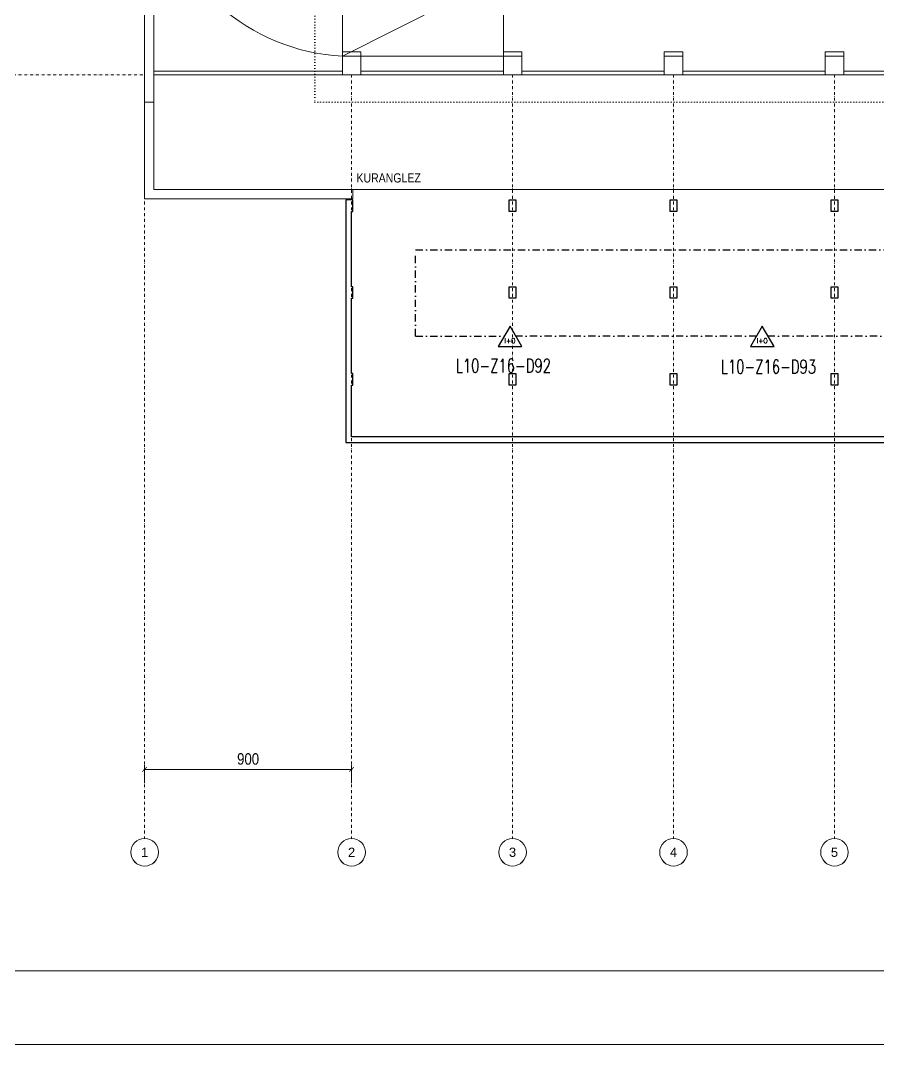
# Model space of a CAD drawing. Header units: metres. Extents: x -19121 to 152404, y -12107 to 29421.
# Drawn here: x 83460 to 87191, y -4219 to 236 of the extents above; entities that cross this region are included whole.
import ezdxf
from ezdxf.enums import TextEntityAlignment as Align

# ---------------------------------------------------------------- set-up
doc = ezdxf.new("R2010")
doc.units = ezdxf.units.M
doc.header["$LTSCALE"] = 50
doc.header["$MEASUREMENT"] = 0
for name, pattern in [('DASHDOT', [25.4, 12.7, -6.35, 0, -6.35]), ('DASHDOT2', [0.5, 0.25, -0.125, 0, -0.125]), ('DOT2', [0.125, 0, -0.125]), ('HIDDEN2', [4.7625, 3.175, -1.5875])]:
    doc.linetypes.add(name, pattern=pattern)
doc.layers.get('0').update_dxf_attribs({"color": 9, "lineweight": 9})
for name, color, linetype, lineweight in [('00', 9, 'Continuous', 9), ('01', 9, 'Continuous', 9), ('06D', 9, 'Continuous', 9), ('20', 9, 'DOT2', 9), ('21', 9, 'Continuous', 9), ('24', 9, 'DASHDOT2', 9), ('25', 9, 'Continuous', 9), ('40A', 9, 'Continuous', 9), ('E-DEDEKTÖR NUMARALARI', 20, 'Continuous', 30), ('E-KABLO', 7, 'Continuous', 30), ('E-KOMBİNE DEDEKTÖR (ISI+OPTİK DUMAN)', 7, 'Continuous', 30)]:
    doc.layers.add(name, color=color, linetype=linetype, lineweight=lineweight)
doc.styles.add('Arial', font='arial.ttf', dxfattribs={"height": 2.5})
doc.styles.add('E-YAZI', font='txttw.shx', dxfattribs={"height": 200})
doc.styles.add('MuuM_TEXT-STANDART', font='ARIALN.TTF')
doc.dimstyles.new('MuuM_DIM200', dxfattribs={"dimscale": 20, "dimtxt": 2, "dimasz": 1, "dimexe": 1, "dimexo": 1, "dimgap": 1, "dimtad": 1, "dimdec": 1, "dimrnd": 0.5, "dimdsep": 46, "dimtxsty": 'MuuM_TEXT-STANDART', "dimblk": 'ARCHTICK', "dimcen": 0, "dimdle": 0.15, "dimclrd": 256, "dimclre": 256, "dimclrt": 256, "dimadec": 0, "dimazin": 0, "dimtfac": 5, "dimtdec": 1, "dimtix": 1, "dimtmove": 2, "dimatfit": 3, "dimldrblk": 'DOT', "dimfxl": 3, "dimfxlon": 1, "dimtolj": 1, "dimlwd": -1, "dimlwe": -1, "dimarcsym": 0})

# ---------------------------------------------------------------- blocks, each defined once
blk = doc.blocks.new('0_aks')
at = {"linetype": 'Continuous'}
blk.add_circle((0, 0), 3, dxfattribs=at)
at = {"style": 'Arial'}
blk.add_attdef('AKS', text='', height=2, dxfattribs=at).set_placement((0, 0), align=Align.MIDDLE_CENTER)
blk = doc.blocks.new('_ArchTick')
at = {"color": 0, "linetype": 'ByBlock', "const_width": 0.15}
blk.add_lwpolyline([(-0.5, -0.5), (0.5, 0.5)], dxfattribs=at)
blk = doc.blocks.new('*D396')
at = {"layer": '25', "transparency": 16777216}
for p, q in [((83997, -3022.2), (84903, -3022.2)), ((84000, -3082.2), (84000, -3002.2)), ((84900, -3082.2), (84900, -3002.2))]:
    blk.add_line(p, q, dxfattribs=at)
at = {"layer": '25', "transparency": 16777216, "xscale": 20, "yscale": 20, "zscale": 20, "rotation": 180}
blk.add_blockref('_ArchTick', (84000, -3022.2), dxfattribs=at)
at = {"layer": '25', "transparency": 16777216, "xscale": 20, "yscale": 20, "zscale": 20}
blk.add_blockref('_ArchTick', (84900, -3022.2), dxfattribs=at)
at = {"layer": '25', "transparency": 16777216, "insert": (84450, -2976.6), "char_height": 50, "attachment_point": 5, "style": 'MuuM_TEXT-STANDART'}
blk.add_mtext('\\A1;900', dxfattribs=at)
blk = doc.blocks.new('_Dot')
at = {"color": 0, "linetype": 'ByBlock', "lineweight": -2}
blk.add_line((-0.5, 0), (-1, 0), dxfattribs=at)
at = {"color": 0, "linetype": 'ByBlock', "const_width": 0.5}
blk.add_lwpolyline([(-0.25, 0, 1), (0.25, 0, 1)], format="xyb", close=True, dxfattribs=at)
blk = doc.blocks.new('100_KOMBİNE DEDEKTÖR (ISI+OPTİK DUMAN) 085')
at = {"layer": 'E-KOMBİNE DEDEKTÖR (ISI+OPTİK DUMAN)', "color": 4}
blk.add_lwpolyline([(2.55, 0), (0, 4.42), (-2.55, 0)], close=True, dxfattribs=at)
at = {"layer": 'E-KOMBİNE DEDEKTÖR (ISI+OPTİK DUMAN)', "color": 3, "style": 'E-YAZI', "width": 0.8}
blk.add_text('I+O', height=1.102, dxfattribs=at).set_placement((-0.02, 1.22), align=Align.MIDDLE)
blk = doc.blocks.new('p-kolon_80x80')
blk.add_lwpolyline([(-40, -40), (40, -40), (40, 40), (-40, 40)], close=True)
blk = doc.blocks.new('1.Bod.Ara.Sitatik Elk')
at = {"lineweight": -3}
for points in [[(875, -9175), (875, -10230), (5355, -10230), (5355, -10205), (900, -10205), (900, -9980), (905, -9980), (905, -9930), (900, -9930), (900, -9602.5), (905, -9602.5), (905, -9552.5), (900, -9552.5), (900, -9225), (905, -9225), (905, -9175)], [(1585, -9175), (1615, -9175), (1615, -9225), (1585, -9225)], [(2285, -9175), (2315, -9175), (2315, -9225), (2285, -9225)], [(2985, -9175), (3015, -9175), (3015, -9225), (2985, -9225)], [(1585, -9552.5), (1615, -9552.5), (1615, -9602.5), (1585, -9602.5)], [(2285, -9552.5), (2315, -9552.5), (2315, -9602.5), (2285, -9602.5)], [(2985, -9552.5), (3015, -9552.5), (3015, -9602.5), (2985, -9602.5)], [(1585, -9930), (1615, -9930), (1615, -9980), (1585, -9980)], [(2285, -9930), (2315, -9930), (2315, -9980), (2285, -9980)], [(2985, -9930), (3015, -9930), (3015, -9980), (2985, -9980)]]:
    blk.add_lwpolyline(points, close=True, dxfattribs=at)
at = {"layer": '01'}
blk.add_lwpolyline([(40, -8750), (0, -8750), (0, -2950), (40, -2950), (40, -8710), (40, -8710)], close=True, dxfattribs=at)
for p in [(900, -8590), (1600, -8590), (2300, -8590), (3000, -8590)]:
    blk.add_blockref('p-kolon_80x80', p, dxfattribs=at)
blk = doc.blocks.new('1.Bod.Ara.Mimari Elk')
at = {"layer": '00'}
for points in [[(40, -8630), (860, -8630), (860, -8615), (40, -8615)], [(940, -8630), (1560, -8630), (1560, -8615), (940, -8615)], [(1640, -8630), (2260, -8630), (2260, -8615), (1640, -8615)], [(2340, -8630), (2960, -8630), (2960, -8615), (2340, -8615)], [(3040, -8630), (3660, -8630), (3660, -8615), (3040, -8615)]]:
    blk.add_lwpolyline(points, close=True, dxfattribs=at)
at = {"layer": '01'}
for points in [[(860, -8630), (940, -8630), (940, -8530), (860, -8530)], [(1560, -8630), (1640, -8630), (1640, -8530), (1560, -8530)], [(2260, -8630), (2340, -8630), (2340, -8530), (2260, -8530)], [(2960, -8630), (3040, -8630), (3040, -8530), (2960, -8530)], [(905, -9130), (905, -9170), (0, -9170), (0, -8750), (40, -8750), (40, -9130)]]:
    blk.add_lwpolyline(points, close=True, dxfattribs=at)
at = {"layer": '06D'}
blk.add_lwpolyline([(940, -8550), (1560, -8550), (1560, -7830), (860, -7830), (1560, -8195), (860, -8550, -0.3441949), (40, -7830), (860, -7830)], format="xyb", dxfattribs=at)
for points in [[(860, -7830), (860, -8550)], [(1560, -8630), (40, -8630)], [(905, -9130), (11262.5, -9130)]]:
    blk.add_lwpolyline(points, dxfattribs=at)
at = {"layer": '20', "ltscale": 2}
for p, q in [((740, -6990), (740, -8750)), ((740, -8750), (4560, -8750))]:
    blk.add_line(p, q, dxfattribs=at)
at = {"layer": '20', "linetype": 'HIDDEN2', "ltscale": 0.1}
blk.add_lwpolyline([(1640, -8630), (11940, -8630)], dxfattribs=at)
at = {"layer": '21', "style": 'MuuM_TEXT-STANDART'}
blk.add_text('KURANGLEZ', height=40, dxfattribs=at).set_placement((921.13, -9098.88))
blk = doc.blocks.new('p-akslar_yeni')
at = {"layer": '24'}
for points in [[(-2190, -8575), (6415, -8575)], [(6415, -8575), (6415, -11897.2)], [(7315, -8575), (7315, -11897.2)], [(8015, -8575), (8015, -11897.2)], [(8715, -8575), (8715, -11897.2)], [(9415, -8575), (9415, -11897.2)]]:
    blk.add_lwpolyline(points, dxfattribs=at)
at = {"layer": '21', "xscale": 20, "yscale": 20, "zscale": 20}
for p, values in [((6415, -11957.2), {'AKS': '1'}), ((7315, -11957.2), {'AKS': '2'}), ((8015, -11957.2), {'AKS': '3'}), ((8715, -11957.2), {'AKS': '4'}), ((9415, -11957.2), {'AKS': '5'})]:
    blk.add_blockref('0_aks', p, dxfattribs=at).add_auto_attribs(values)

msp = doc.modelspace()

# ---------------------------------------------------------------- linework, layer by layer
at = {"layer": '40A'}
for points in [[(102159.28, -4218.56), (74159.28, -4218.56), (74159.28, 12601.44), (102159.28, 12601.44)], [(74479.28, 12281.44), (99999.52, 12281.44), (99999.52, -3898.56), (74479.28, -3898.56)]]:
    msp.add_lwpolyline(points, close=True, dxfattribs=at)
at = {"layer": 'E-KABLO', "color": 6, "linetype": 'DASHDOT', "ltscale": 0.05}
for p, q in [((85178.5, -1137.57), (85178.5, -761.49)), ((85178.5, -761.49), (94149.54, -761.49)), ((85178.5, -1137.57), (85563.65, -1137.57)), ((86660.65, -1137.57), (85614.65, -1137.57)), ((87757.65, -1137.57), (86711.65, -1137.57))]:
    msp.add_line(p, q, dxfattribs=at)

# ---------------------------------------------------------------- block references
for name in ['1.Bod.Ara.Mimari Elk', '1.Bod.Ara.Sitatik Elk']:
    msp.add_blockref(name, (84000, 8630))
at = {"layer": '24'}
msp.add_blockref('p-akslar_yeni', (77585, 8575), dxfattribs=at)
at = {"layer": '24', "xscale": 20, "yscale": 20, "zscale": 20}
for p, values in [((84000, -3382.18), {'AKS': '1'}), ((84900, -3382.18), {'AKS': '2'}), ((85600, -3382.18), {'AKS': '3'}), ((86300, -3382.18), {'AKS': '4'}), ((87000, -3382.18), {'AKS': '5'})]:
    msp.add_blockref('0_aks', p, dxfattribs=at).add_auto_attribs(values)
at = {"layer": 'E-KOMBİNE DEDEKTÖR (ISI+OPTİK DUMAN)', "xscale": 20, "yscale": 20, "zscale": 20}
for p in [(85589.15, -1181.73), (86686.15, -1181.73)]:
    msp.add_blockref('100_KOMBİNE DEDEKTÖR (ISI+OPTİK DUMAN) 085', p, dxfattribs=at)

# ---------------------------------------------------------------- texts
at = {"layer": 'E-DEDEKTÖR NUMARALARI', "style": 'E-YAZI', "width": 0.7}
for s, p in [('L10-Z16-D92', (85353.09, -1295.47)), ('L10-Z16-D93', (86505.89, -1300.02))]:
    msp.add_text(s, height=60, dxfattribs=at).set_placement(p)

# ---------------------------------------------------------------- dimensions: what is measured, and where the dimension line sits
at = {"layer": '25'}
dim = msp.add_linear_dim(base=(84900, -3022.18), p1=(84000, -3322.18), p2=(84900, -3322.18), dimstyle='MuuM_DIM200', override={"dimtxt": 2.5}, dxfattribs=at)
dim.commit()
dim.dimension.update_dxf_attribs({"geometry": '*D396', "text_midpoint": (84450, -2976.65)})

doc.saveas('drawing.dxf')
